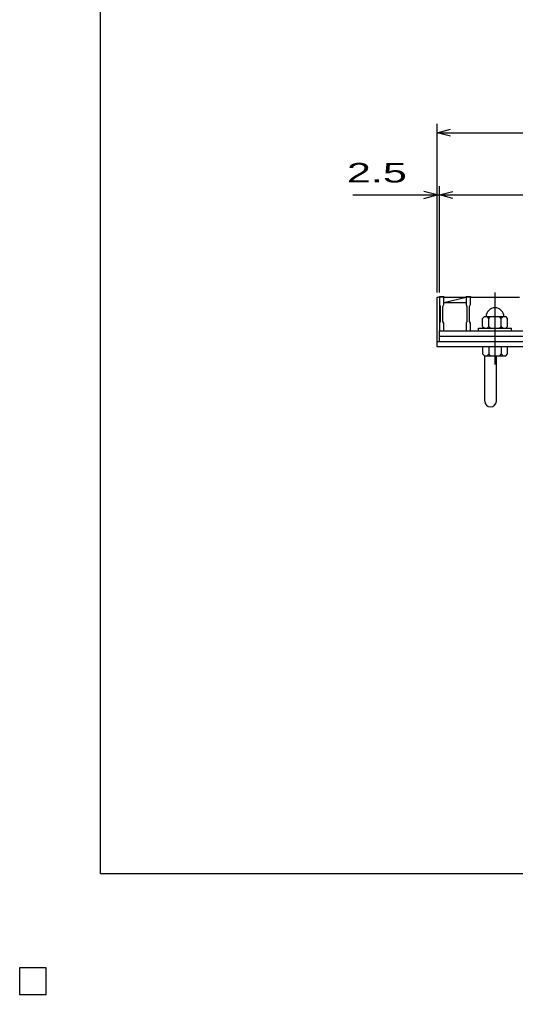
# Model space of a CAD drawing. Units: millimetres, scale not verified. Extents: x -1820 to 1731, y -1282 to 1054.
# Drawn here: x -1820 to -1262, y -1282 to -185 of the extents above; entities that cross this region are included whole.
import ezdxf
from ezdxf.enums import TextEntityAlignment as Align

# ---------------------------------------------------------------- set-up
doc = ezdxf.new("R2010")
doc.units = ezdxf.units.MM
doc.header["$LTSCALE"] = 10
doc.linetypes.add('CHAIN', pattern=[18.5, 12, -1.5, 3.5, -1.5])
for name, color, linetype, lineweight in [('0_2', 150, 'Continuous', 25), ('16', 3, 'Continuous', 25), ('19', 6, 'Continuous', 25), ('22', 4, 'Continuous', 25)]:
    doc.layers.add(name, color=color, linetype=linetype, lineweight=lineweight)
doc.styles.add('ベクトル', font='')
doc.styles.get('ベクトル').set_extended_font_data('ベクトル')

msp = doc.modelspace()

# ---------------------------------------------------------------- linework, layer by layer
at = {"layer": '0_2'}
for p, q in [((-1729, -1146.5), (-1729, 1053.5)), ((1731, -1146.5), (-1729, -1146.5))]:
    msp.add_line(p, q, dxfattribs=at)
at = {"layer": '16', "linetype": 'CHAIN'}
msp.add_line((-1285.5, -573.5), (-1285.5, -492.5), dxfattribs=at)
at = {"layer": '16'}
for p, q in [((-1348, -497.5), (-1348, -496.8)), ((-1348, -496.8), (-1343, -496.8)), ((-1348, -497.5), (-1348, -506)), ((-1343, -497.5), (-1348, -497.5)), ((-1348, -497.5), (-1348, -535.5)), ((-1343, -496.8), (-1343, -497.5)), ((-1343, -506), (-1343, -497.5)), ((-1343, -497.5), (-1318, -497.5)), ((-1343, -503.5), (-1318, -497.5)), ((-1343, -503.5), (-1318, -503.5)), ((-1318, -497.5), (-1318, -496.8)), ((-1318, -496.8), (-1313, -496.8)), ((-1318, -497.5), (-1318, -506)), ((-1313, -497.5), (-1318, -497.5)), ((-1313, -496.8), (-1313, -497.5)), ((-1313, -506), (-1313, -497.5)), ((-1313, -497.5), (-1258, -497.5)), ((-1348, -506), (-1347, -508)), ((-1347, -508), (-1347, -525)), ((-1344, -508), (-1343, -506)), ((-1344, -525), (-1344, -508)), ((-1318, -506), (-1317, -508)), ((-1317, -508), (-1317, -525)), ((-1314, -508), (-1313, -506)), ((-1314, -525), (-1314, -508)), ((-1347, -525), (-1348, -527)), ((-1343, -527), (-1344, -525)), ((-1317, -525), (-1318, -527)), ((-1313, -527), (-1314, -525)), ((-1297.5, -519.5), (-1299.5, -521.5)), ((-1299.5, -530.5), (-1299.5, -521.5)), ((-1297.5, -519.5), (-1273.5, -519.5)), ((-1292.5, -521.5), (-1294.5, -519.5)), ((-1292.5, -521.5), (-1290.5, -519.5)), ((-1292.5, -530.5), (-1292.5, -521.5)), ((-1278.5, -521.5), (-1280.5, -519.5)), ((-1278.5, -521.5), (-1276.5, -519.5)), ((-1278.5, -530.5), (-1278.5, -521.5)), ((-1271.5, -521.5), (-1273.5, -519.5)), ((-1271.5, -530.5), (-1271.5, -521.5)), ((-1348, -527), (-1348, -535.5)), ((-1348, -535.5), (-1343, -535.5)), ((-1348, -535.5), (-353, -535.5)), ((-1348, -541.5), (-1348, -535.5)), ((-1343, -535.5), (-1343, -527)), ((-1343, -535.5), (-1318, -535.5)), ((-1318, -527), (-1318, -535.5)), ((-1318, -535.5), (-1313, -535.5)), ((-1313, -535.5), (-1313, -527)), ((-1313, -535.5), (-1258, -535.5)), ((-1304, -535.5), (-1304, -532.5)), ((-1304, -532.5), (-1267, -532.5)), ((-1304, -535.5), (-1267, -535.5)), ((-1299.5, -530.5), (-1297.5, -532.5)), ((-1294.5, -532.5), (-1292.5, -530.5)), ((-1292.5, -530.5), (-1290.5, -532.5)), ((-1280.5, -532.5), (-1278.5, -530.5)), ((-1278.5, -530.5), (-1276.5, -532.5)), ((-1273.5, -532.5), (-1271.5, -530.5)), ((-1267, -535.5), (-1267, -532.5)), ((-1348, -541.5), (-353, -541.5)), ((-1348, -547.5), (-1348, -541.5)), ((-1348, -547.5), (-353, -547.5)), ((-1790, -1252.5), (-1820, -1252.5)), ((-1820, -1252.5), (-1820, -1282.5)), ((-1790, -1252.5), (-1820, -1252.5)), ((-1820, -1252.5), (-1820, -1282.5)), ((-1790, -1252.5), (-1820, -1252.5)), ((-1820, -1252.5), (-1820, -1282.5)), ((-1790, -1252.5), (-1820, -1252.5)), ((-1820, -1252.5), (-1820, -1282.5)), ((-1790, -1252.5), (-1820, -1252.5)), ((-1820, -1252.5), (-1820, -1282.5)), ((-1790, -1282.5), (-1790, -1252.5)), ((-1790, -1282.5), (-1790, -1252.5)), ((-1790, -1282.5), (-1790, -1252.5)), ((-1790, -1282.5), (-1790, -1252.5)), ((-1790, -1282.5), (-1790, -1252.5)), ((-1820, -1282.5), (-1790, -1282.5)), ((-1820, -1282.5), (-1790, -1282.5)), ((-1820, -1282.5), (-1790, -1282.5)), ((-1820, -1282.5), (-1790, -1282.5)), ((-1820, -1282.5), (-1790, -1282.5))]:
    msp.add_line(p, q, dxfattribs=at)
msp.add_arc((-1285.5, -519.5), 10, 0, 180, dxfattribs=at)
at = {"layer": '19'}
for p, q in [((-1350.5, -547.5), (-1350.5, -497.5)), ((-1350.5, -497.5), (-1348, -497.5)), ((-1350.5, -547.5), (-350.5, -547.5)), ((-1350.5, -553.5), (-1350.5, -547.5)), ((-350.5, -553.5), (-1350.5, -553.5)), ((-1299.5, -553.5), (-1299.5, -561.5)), ((-1271.5, -553.5), (-1299.5, -553.5)), ((-1292.5, -553.5), (-1292.5, -561.5)), ((-1278.5, -553.5), (-1278.5, -561.5)), ((-1271.5, -561.5), (-1271.5, -553.5)), ((-1299.5, -561.5), (-1297.5, -563.5)), ((-1297.5, -563.5), (-1273.5, -563.5)), ((-1297, -614.61), (-1297, -563.5)), ((-1292.5, -561.5), (-1294.5, -563.5)), ((-1290.5, -563.5), (-1292.5, -561.5)), ((-1284, -614.61), (-1284, -563.5)), ((-1278.5, -561.5), (-1280.5, -563.5)), ((-1276.5, -563.5), (-1278.5, -561.5)), ((-1273.5, -563.5), (-1271.5, -561.5))]:
    msp.add_line(p, q, dxfattribs=at)
msp.add_arc((-1290.5, -614.61), 6.5, 180, 0, dxfattribs=at)
at = {"layer": '22'}
for p, q in [((-1350.5, -492.5), (-1350.5, -302.5)), ((-1350.5, -312.5), (-1335.5, -308.5)), ((-1335.5, -316.5), (-1350.5, -312.5)), ((-1350.5, -312.5), (-350.5, -312.5)), ((-1350.5, -492.5), (-1350.5, -372.5)), ((-1348, -492.5), (-1348, -372.5)), ((-1445.5, -382.5), (-1350.5, -382.5)), ((-1350.5, -382.5), (-1365.5, -378.5)), ((-1365.5, -386.5), (-1350.5, -382.5)), ((-1350.5, -382.5), (-1348, -382.5)), ((-1348, -382.5), (-1333, -378.5)), ((-1333, -386.5), (-1348, -382.5)), ((-1348, -382.5), (-353, -382.5))]:
    msp.add_line(p, q, dxfattribs=at)
at = {"layer": '22', "color": 2}
for p, q in [((-1790, -1252.5), (-1820, -1252.5)), ((-1820, -1252.5), (-1820, -1282.5)), ((-1790, -1252.5), (-1820, -1252.5)), ((-1820, -1252.5), (-1820, -1282.5)), ((-1790, -1252.5), (-1820, -1252.5)), ((-1820, -1252.5), (-1820, -1282.5)), ((-1790, -1282.5), (-1790, -1252.5)), ((-1790, -1282.5), (-1790, -1252.5)), ((-1790, -1282.5), (-1790, -1252.5)), ((-1820, -1282.5), (-1790, -1282.5)), ((-1820, -1282.5), (-1790, -1282.5)), ((-1820, -1282.5), (-1790, -1282.5))]:
    msp.add_line(p, q, dxfattribs=at)

# ---------------------------------------------------------------- texts
at = {"layer": '22', "color": 2, "style": 'ベクトル', "width": 1.65}
msp.add_text(' 2.5 ', height=21.99, dxfattribs=at).set_placement((-1465.5, -357.5), align=Align.MIDDLE_LEFT)

doc.saveas('drawing.dxf')
